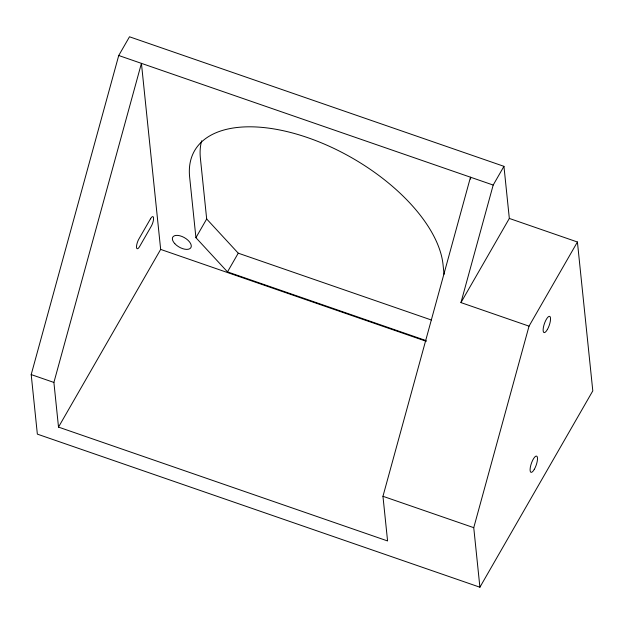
<?xml version="1.0" encoding="UTF-8"?>
<svg xmlns="http://www.w3.org/2000/svg" width="624" height="624" viewBox="0 0 624 624"><rect width="100%" height="100%" fill="white"/><g stroke="black" fill="none" stroke-linecap="round" stroke-linejoin="round"><path stroke-width="0.94" d="M577.418 241.995L592.8 390.858L479.903 587.215L37.354 434.132L31.2 374.587L118.732 55.505L129.496 36.785L503.95 166.335L509.332 218.439L460.949 302.593L529.035 326.149L577.418 241.995L509.332 218.439M58.508 427.097L53.898 382.442L141.43 63.352L160.664 249.413L58.508 427.097L387.574 540.946L382.957 496.291L470.496 177.2L470.691 179.143M460.949 302.593L493.186 185.055L503.95 166.335M479.903 587.215L473.749 527.67L529.035 326.149M426.091 340.595L227.495 271.885L195.928 237.689L206.677 218.985L200.39 158.215A140.478 72.29 29.9 0 1 201.661 140.798M227.495 271.885L238.243 253.18L206.677 218.985M118.732 55.505L493.186 185.055M238.243 253.18L431.332 319.987M160.664 249.413L426.309 341.32M31.2 374.587L53.898 382.442M382.957 496.291L473.749 527.67M444.046 274.264L443.04 264.615A140.478 72.29 29.9 0 0 307.741 137.662A140.478 72.29 29.9 0 0 189.626 176.943L195.928 237.689M150.485 218.829L138.832 239.093A6.287 1.88 -70.9 0 0 136.531 247.486A6.287 1.88 -70.9 0 0 139.604 246.535L151.25 226.27A6.287 1.88 -70.9 0 0 153.559 217.877A6.287 1.88 -70.9 0 0 150.485 218.829M174.798 243.656A10.483 5.398 29.9 0 0 190.843 247.712A10.483 5.398 29.9 0 0 179.829 235.771A10.483 5.398 29.9 0 0 174.798 243.656M534.316 469.31A8.596 2.566 -70.9 0 0 536.71 456.144A8.596 2.566 -70.9 0 0 530.345 467.22A8.596 2.566 -70.9 0 0 534.316 469.31M547.357 329.55A8.596 2.566 -70.9 0 0 549.752 316.384A8.596 2.566 -70.9 0 0 543.387 327.452A8.596 2.566 -70.9 0 0 547.357 329.55"/></g></svg>
